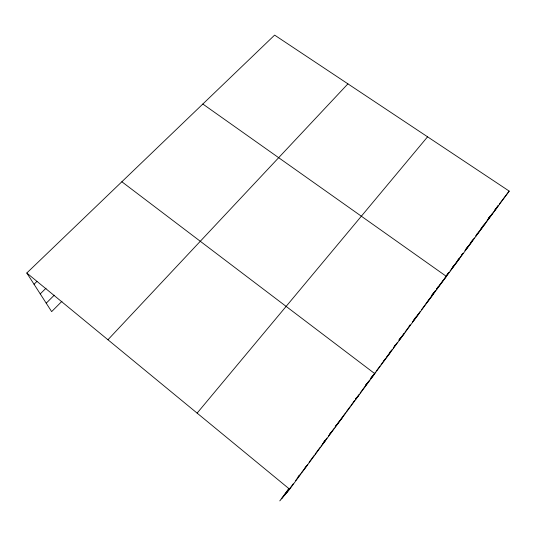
<?xml version="1.0" encoding="UTF-8"?>
<svg xmlns="http://www.w3.org/2000/svg" width="536" height="536" viewBox="0 0 536 536"><rect width="100%" height="100%" fill="white"/><g stroke="black" fill="none" stroke-linecap="round" stroke-linejoin="round"><path stroke-width="0.8" d="M289.105 488.249L279.785 500.892L289.641 489.227L509.2 191.104L274.62 35.108L26.8 273.012L51.65 311.624L61.982 301.252M281.916 498.366L289.286 488.37M284.281 495.572L289.212 488.872M298.103 476.812L299.088 475.472M323.824 441.912L324.816 440.565M329.774 433.838L330.766 432.492M335.657 425.852L336.621 424.546M355.455 398.978L356.427 397.665M365.653 385.143L366.631 383.816M370.55 378.503L372.507 375.843M389.752 352.447L390.737 351.107M394.134 346.497L395.099 345.184M398.952 339.958L400.399 337.995M409.109 326.169L410.087 324.85M413.986 319.557L415.936 316.91M431.681 295.537L433.611 292.924M436.498 289.005L438.428 286.392M446.656 275.216L448.612 272.563M452.525 267.256L453.992 265.266M457.382 260.67L458.809 258.727M461.677 254.841L462.628 253.541M465.972 249.006L467.405 247.063M470.796 242.46L472.739 239.827M476.625 234.554L477.596 233.234M481.027 228.584L483.995 224.55M487.459 219.847L490.433 215.814M286.747 492.651L293.199 483.887M295.684 480.517L300.649 473.777M301.641 472.43L307.711 464.692M304.622 468.39L306.605 465.697M309.084 462.327L314.049 455.587M315.041 454.24L320.005 447.506M322.491 444.136L326.96 438.066M328.447 436.043L333.915 428.626M334.906 427.279L339.804 420.633M340.769 419.32L345.593 412.774M346.558 411.46L349.941 406.871M350.906 405.564L354.289 400.975M355.737 399.005L359.127 394.402M360.092 393.089L368.802 381.263M370.751 378.617L375.629 372.004M376.607 370.678L380.017 366.048M380.989 364.721L385.391 358.752M386.865 356.748L392.265 349.418M393.25 348.085L397.176 342.752M399.153 340.065L404.111 333.345M405.102 331.998L410.053 325.272M412.506 321.948L415.882 317.359M416.847 316.052L420.231 311.463M421.678 309.5L425.055 304.91M426.033 303.584L430.911 296.964M431.889 295.638L435.788 290.338M443.172 280.321L436.766 289.018L446.388 276.388L202.829 104.024M444.156 278.981L449.101 272.275M450.086 270.935L451.078 269.595M463.124 253.24L451.553 268.938L459.6 258.446M465.067 250.593L474.36 237.984M479.164 231.458L475.827 235.994L485.026 223.927M480.122 230.165L483.459 225.629M484.417 224.336L487.753 219.8M492.611 213.214L488.725 218.487L497.261 207.311M495.036 209.924L498.433 205.315L494.916 209.898M488.51 218.32L490.447 215.78M499.398 203.995L509.2 191.104M465.081 250.654L472.477 240.965M431.701 295.537L435.219 290.954M426.026 303.651L432.827 294.807M412.519 321.989L418.897 313.721M399.153 340.172L404.586 333.151M383.428 361.418L389.886 353.117M365.74 385.19L369.8 379.997M370.791 378.724L374.765 373.639L121.853 181.764M353.318 402.288L354.798 400.412M355.783 399.159L358.738 395.401M337.392 423.909L342.236 417.812M320.997 446.16L325.238 440.894M197.121 413.115L427.567 136.814M107.944 339.757L347.918 83.851M46.223 303.182L54.27 295.175M40.24 293.896L46.029 288.207M34.036 284.248L36.944 281.413M26.8 273.012L289.641 489.227"/></g></svg>
